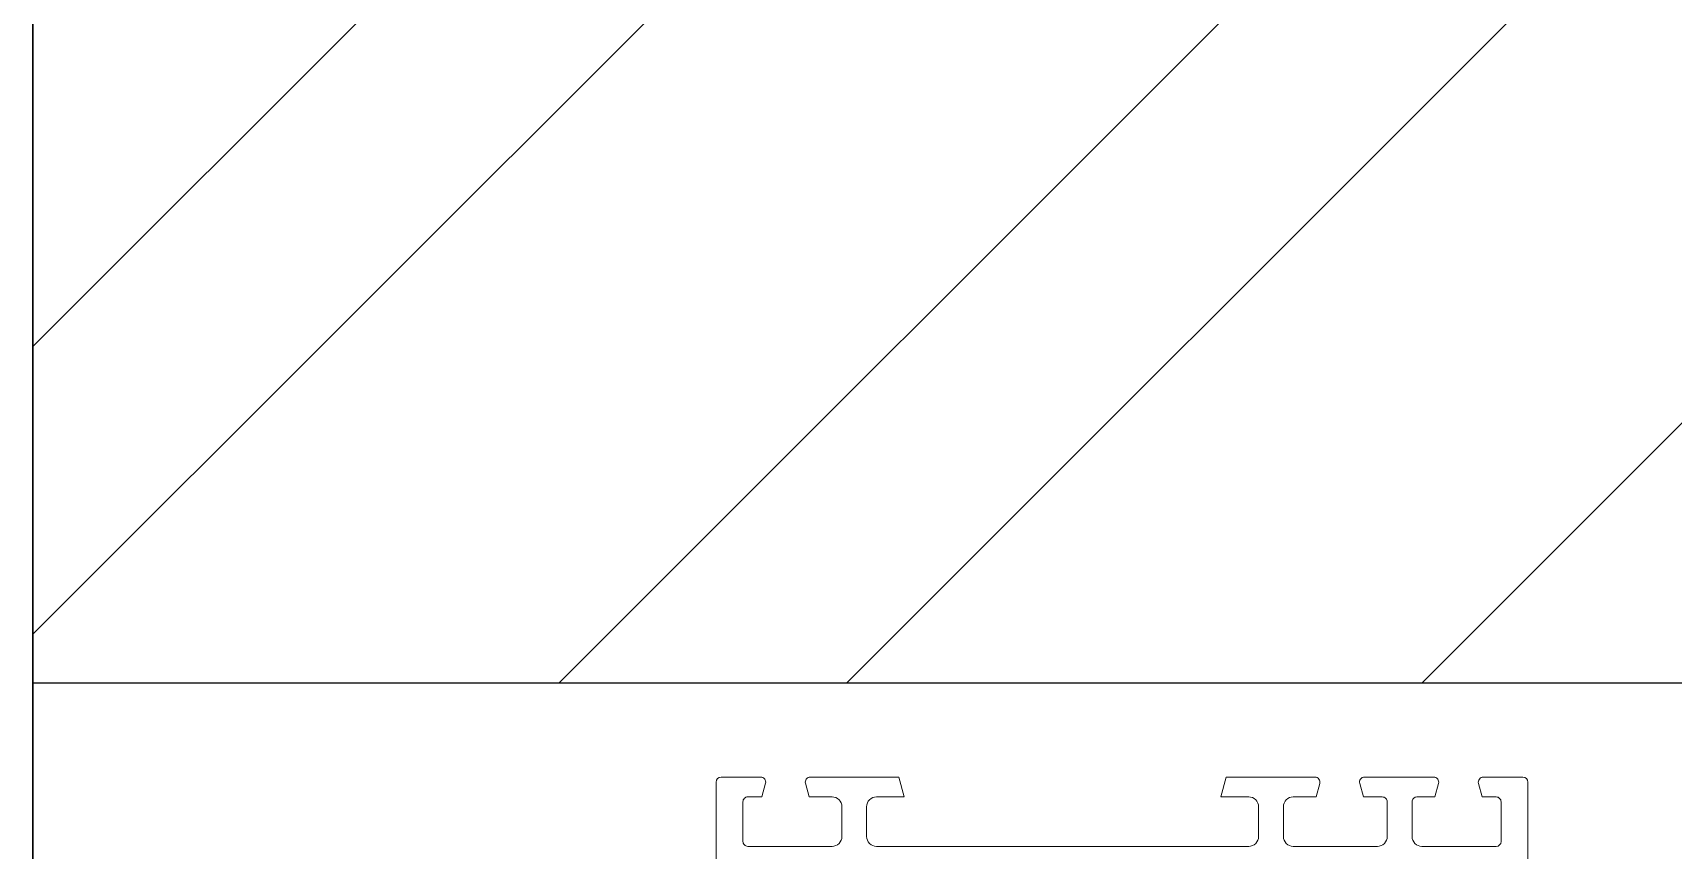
# Model space of a CAD drawing. Header units: millimetres. Extents: x 857 to 2168, y 576 to 1198.
# Drawn here: x 934.48 to 940.88, y 831.61 to 834.8 of the extents above; entities that cross this region are included whole.
import ezdxf

# ---------------------------------------------------------------- set-up
doc = ezdxf.new("R2010")
doc.units = ezdxf.units.MM
for name, color, linetype, lineweight in [('FP_A_DOOR_WIN', 140, 'Continuous', 18), ('PQI-A-IN-ELEV-PTRN', 249, 'Continuous', 0), ('WAL', 7, 'Continuous', 30)]:
    doc.layers.add(name, color=color, linetype=linetype, lineweight=lineweight)

# ---------------------------------------------------------------- blocks, each defined once
blk = doc.blocks.new('W6')
at = {"layer": 'FP_A_DOOR_WIN', "ltscale": 1000}
blk.add_lwpolyline([(-956.0000009349314, 68.99999999994179), (-999.5005218921797, 68.99999999994179, -0.4139096780676014), (-1000.00000004992, 69.49948145909002), (-1000.000000049928, 73.50031000400486, -0.4929517129257544), (-999.3709021139293, 73.98303211067105), (-997.9999999812717, 73.61570410151035), (-997.9999999812571, 72.19997839350253, 0.4144356774355186), (-997.4999999812571, 71.69997839351709), (-993.5002543553055, 71.69997839350253, 0.414367008579155), (-992.9999923518772, 72.20024039692362), (-992.9999923518626, 80.69957225611142, 0.4143369659042498), (-994.0004137480646, 81.69999365227704), (-996.9999999812644, 81.69999365230615, 0.4143049578969909), (-997.9999999812644, 80.69999365230615), (-997.9999999812644, 78.38427404779941), (-999.3708889604895, 78.01694956305437, -0.4929506967190845), (-1000.000000049928, 78.49966651079012), (-1000.000000049935, 87.46411184687167), (-997.9999999812644, 88.00001577753574), (-997.9999999812644, 85.1999936522916, 0.4143049578969411), (-996.9999999812644, 84.1999936522916), (-994.000413747337, 84.1999936522916, 0.4143369654716943), (-992.9999923518772, 85.20041504775872), (-992.9999923518772, 122.7995414640318, 0.4143533526990125), (-994.0004697161712, 123.800018829279), (-996.999999981279, 123.8000188292935, 0.4142885970736059), (-997.9999999812644, 122.8000188292935), (-997.9999999812571, 120.0000157775503), (-1000.000000049928, 120.5359044494107), (-1000.000000049928, 129.5003290775348, -0.4929517128660395), (-999.3709021139803, 129.9830511841719), (-997.9999999812644, 129.6157231749967), (-997.9999999812644, 127.3000188292935, 0.4143120868180035), (-996.9999999812571, 126.3000188292935), (-994.0003892862951, 126.3000188292935, 0.4143298034918506), (-992.9999923518844, 127.3004157642863), (-992.9999923518699, 135.7995812210429, 0.4143369658318687), (-994.0004137482247, 136.8000026168302), (-997.4999999812717, 136.8000026168593, 0.4144742986754296), (-997.9999999812717, 136.3000026168593), (-997.9999999812644, 134.3843083800894), (-999.3708660261618, 134.0169747788168, -0.4929654584300433), (-1000.00000004992, 134.4996989421488), (-1000.000000049928, 141.5003297580115, -0.4929506969181903), (-999.3708889605041, 141.9830467060674), (-997.9999999812717, 141.6157222213224), (-997.9999999812644, 139.8000026168302, 0.414434189985133), (-997.4999999812644, 139.3000026168302), (-994.0004137482538, 139.3000026168447, 0.4143369660113899), (-992.9999923518844, 140.3004240132141), (-992.9999923518699, 147.8000030936673, 0.414098729429669), (-993.4999923518699, 148.3000030936673), (-997.4999999812644, 148.3000030936673, 0.4144742986754274), (-997.9999999812644, 147.8000030936673), (-997.9999999812644, 146.3842926444486), (-999.370894467058, 146.0169666842557, -0.4929566355553249), (-1000.000000049935, 146.4996946583269), (-1000.000000049913, 150.500451395972, -0.4139490408238861), (-999.50045146708, 150.9999999999563), (-938.1696786693283, 150.9999999999418, -0.3394264675312374)], format="xyb", dxfattribs=at)
at = {"layer": 'PQI-A-IN-ELEV-PTRN', "ltscale": 1000}
blk.add_line((0, 0), (-1000, 1.455191522836685e-11), dxfattribs=at)

msp = doc.modelspace()

# ---------------------------------------------------------------- hatches: boundary and pattern name
at = {"layer": 'WAL', "lineweight": -2}
h = msp.add_hatch(dxfattribs=at)
h.set_pattern_fill('ANSI32', color=256, scale=0.25)
h.set_pattern_definition([(45, (-629.0592003473566, 2132.495467110455), (-1.683798022700467, 1.683798022700467), []), (45, (-627.9366678473566, 2132.495467110455), (-1.683798022700467, 1.683798022700467), [])])
h.paths.add_polyline_path([(934.4784900855884, 832.2637830968517), (942.4784900855884, 832.2637830968517), (942.4784900855882, 875.9529713013378), (934.4784900855882, 875.9529713013376)])
h.paths.add_polyline_path([(934.4784900855884, 756.0295986329786), (942.4784900855886, 756.0295986329786), (942.4784900855884, 764.850394774932), (942.4784900855884, 793.2637830968517), (934.4784900855884, 793.2637830968517)])

# ---------------------------------------------------------------- linework, layer by layer
for p, q in [((934.4784900855884, 881.9529713013376), (934.4784900855884, 832.2637830968517)), ((934.4784900855884, 761.5083146643806), (934.4784900855884, 856.2637830968515)), ((934.4784900855884, 832.2637830968517), (942.4784900855884, 832.2637830968517)), ((934.4784900855884, 832.2637830968517), (934.4784900855884, 793.2637830968517))]:
    msp.add_line(p, q, dxfattribs=at)

# ---------------------------------------------------------------- block references
at = {"layer": 'WAL', "lineweight": -2, "xscale": 0.03863196438221001, "yscale": 0.03863196438221001, "zscale": 0.03863196438221001, "rotation": 269.9972457711979}
msp.add_blockref('W6', (934.4784900855882, 793.2641545073473), dxfattribs=at)

doc.saveas('drawing.dxf')
